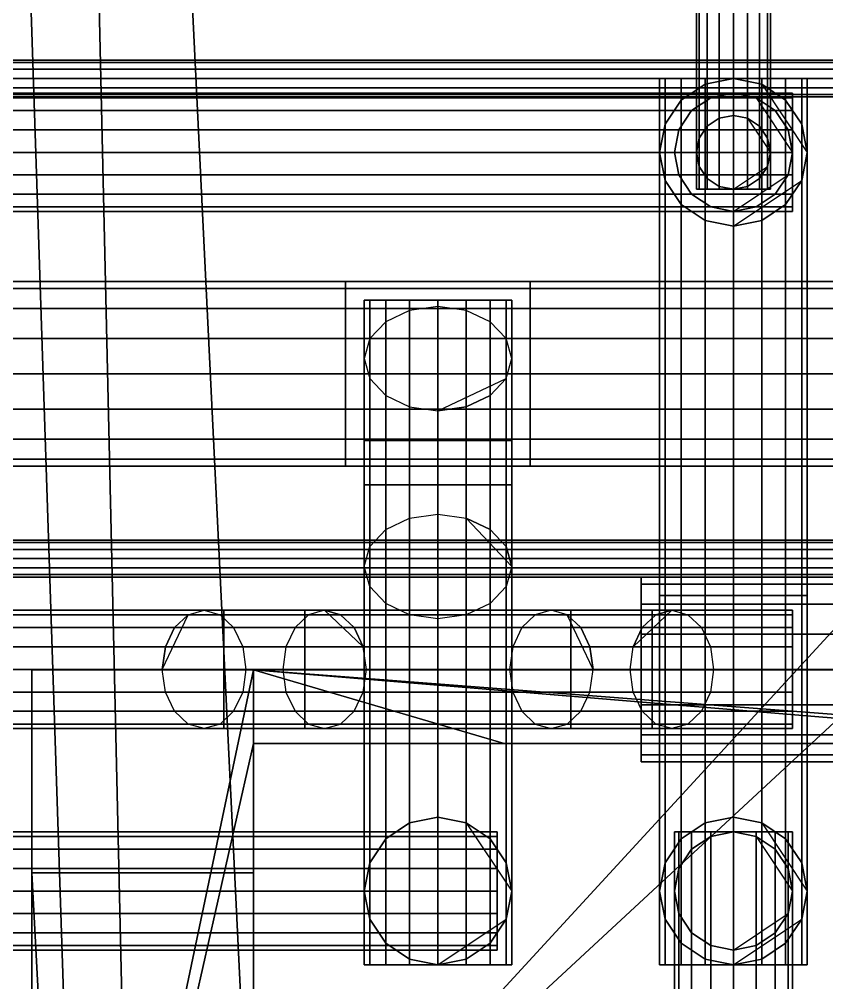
# Model space of a CAD drawing. Header units: millimetres. Extents: x -200 to 21055, y -200 to 16900.
# Drawn here: x 12383 to 13476, y 9126 to 10430 of the extents above; entities that cross this region are included whole.
import ezdxf

# ---------------------------------------------------------------- set-up
doc = ezdxf.new("R2010")
doc.units = ezdxf.units.MM
doc.layers.add('АР_3D_перекрытие', color=9, linetype='Continuous')
doc.layers.add('АР_3D_стены', color=8, linetype='Continuous')
for name, color, linetype, true_color in [('ОВ_3D_П1_вытяжка', 30, 'Continuous', 0xc2410c), ('ОВ_3D_П1_приток', 5, 'Continuous', 0x2563eb), ('ОВ_3D_Фреон', 221, 'Continuous', 0xdb2777)]:
    doc.layers.add(name, color=color, linetype=linetype, true_color=true_color)

msp = doc.modelspace()

# ---------------------------------------------------------------- meshes
at = {"layer": 'АР_3D_перекрытие'}
mesh = msp.add_polyface(dxfattribs=at)
corners = [(9460, 7960, 3650), (9690, 11030, 3650), (12380, 11030, 3650), (12380, 11030, 4050), (9690, 11030, 4050), (9460, 7960, 4050), (9400.2, 6449.6, 3650), (9400.2, 7960, 3650), (9400.2, 7960, 4050), (9400.2, 6449.6, 4050), (150, 7960, 3650), (200.2, 7960, 3650), (200.2, 6449.6, 3650), (200.2, 6449.6, 4050), (200.2, 7960, 4050), (150, 7960, 4050), (1750.2, 13999.6, 3650), (1750.2, 13640, 3650), (150, 13640, 3650), (150, 13640, 4050), (1750.2, 13640, 4050), (1750.2, 13999.6, 4050), (-199.8, 16899.6, 3650), (1000.2, 16899.6, 3650), (1000.2, 13999.6, 3650), (1000.2, 13999.6, 4050), (1000.2, 16899.6, 4050), (-199.8, 16899.6, 4050), (12800.2, 899.6, 3650), (12800.2, -200.4, 3650), (-199.8, -200.4, 3650), (-199.8, -200.4, 4050), (12800.2, -200.4, 4050), (12800.2, 899.6, 4050), (13300.2, 1299.6, 3650), (13300.2, 899.6, 3650), (13300.2, 899.6, 4050), (13300.2, 1299.6, 4050), (19300.2, 899.6, 3650), (19300.2, 1299.6, 3650), (19800.2, 1299.6, 3650), (19800.2, 1299.6, 4050), (19300.2, 1299.6, 4050), (19300.2, 899.6, 4050), (19000.2, 15599.6, 3650), (19000.2, 15699.6, 3650), (20200.2, 15699.6, 3650), (20200.2, 15699.6, 4050), (19000.2, 15699.6, 4050), (19000.2, 15599.6, 4050), (9800.2, 15699.6, 3650), (12800.2, 15699.6, 3650), (12800.2, 15599.6, 3650), (12800.2, 15599.6, 4050), (12800.2, 15699.6, 4050), (9800.2, 15699.6, 4050), (8500.2, 16899.6, 3650), (9800.2, 16899.6, 3650), (9800.2, 16899.6, 4050), (8500.2, 16899.6, 4050), (7750.2, 13640, 3650), (7750.2, 13999.6, 3650), (8500.2, 13999.6, 3650), (8500.2, 13999.6, 4050), (7750.2, 13999.6, 4050), (7750.2, 13640, 4050), (9460, 13640, 3650), (9460, 13640, 4050), (20200.2, 899.6, 3650), (20200.2, 899.6, 4050), (9690, 15330, 3650), (9690, 15330, 4050), (12700.2, 1299.6, 3650), (12700.2, 1299.6, 4050), (19800.2, 8749.6, 3650), (19800.2, 8749.6, 4050), (12700.2, 8749.6, 3650), (12700.2, 8749.6, 4050), (12380, 15330, 3650), (12380, 15330, 4050)]
mesh.append_faces([[corners[k] for k in face] for face in [(0, 1, 2), (3, 4, 5), (6, 7, 0), (5, 8, 9), (10, 11, 12), (13, 14, 15), (16, 17, 18), (19, 20, 21), (22, 23, 24), (25, 26, 27), (28, 29, 30), (31, 32, 33), (34, 35, 28), (33, 36, 37), (38, 39, 40), (41, 42, 43), (44, 45, 46), (47, 48, 49), (50, 51, 52), (53, 54, 55), (56, 57, 50), (55, 58, 59), (60, 61, 62), (63, 64, 65), (1, 0, 66), (67, 5, 4), (6, 0, 2), (3, 5, 9), (24, 16, 18), (19, 21, 25), (34, 28, 30), (31, 33, 37), (68, 38, 40), (41, 43, 69), (62, 56, 50), (55, 59, 63), (66, 60, 62), (63, 65, 67), (70, 1, 66), (67, 4, 71), (22, 24, 18), (19, 25, 27), (72, 34, 30), (31, 37, 73), (68, 40, 74), (75, 41, 69), (70, 66, 62), (63, 67, 71), (22, 18, 10), (15, 19, 27), (46, 68, 74), (75, 69, 47), (70, 62, 50), (55, 63, 71), (22, 10, 12), (13, 15, 27), (46, 74, 76), (77, 75, 47), (70, 50, 52), (53, 55, 71), (30, 22, 12), (13, 27, 31), (44, 46, 76), (77, 47, 49), (70, 52, 44), (49, 53, 71), (30, 12, 6), (9, 13, 31), (78, 70, 44), (49, 71, 79), (72, 30, 6), (9, 31, 73), (78, 44, 76), (77, 49, 79), (72, 6, 2), (3, 9, 73), (78, 76, 72), (73, 77, 79), (72, 2, 78), (79, 3, 73), (23, 24, 25, 26), (24, 16, 21, 25), (16, 17, 20, 21), (17, 18, 19, 20), (18, 10, 15, 19), (10, 11, 14, 15), (11, 12, 13, 14), (12, 6, 9, 13), (6, 7, 8, 9), (7, 0, 5, 8), (0, 66, 67, 5), (66, 60, 65, 67), (60, 61, 64, 65), (61, 62, 63, 64), (62, 56, 59, 63), (56, 57, 58, 59), (57, 50, 55, 58), (50, 51, 54, 55), (51, 52, 53, 54), (52, 44, 49, 53), (44, 45, 48, 49), (45, 46, 47, 48), (46, 68, 69, 47), (68, 38, 43, 69), (38, 39, 42, 43), (39, 40, 41, 42), (40, 74, 75, 41), (74, 76, 77, 75), (76, 72, 73, 77), (72, 34, 37, 73), (34, 35, 36, 37), (35, 28, 33, 36), (28, 29, 32, 33), (29, 30, 31, 32), (30, 22, 27, 31), (22, 23, 26, 27), (2, 78, 79, 3), (78, 70, 71, 79), (70, 1, 4, 71), (1, 2, 3, 4)]])
at = {"layer": 'АР_3D_стены'}
mesh = msp.add_polyface(dxfattribs=at)
corners = [(18040.2, 6049.6, 3650), (15010.2, 6049.6, 3650), (15010.2, 6119.6, 3650), (15010.2, 6119.6, 7550), (15010.2, 6049.6, 7550), (18040.2, 6049.6, 7550), (19899.3, 6049.6, 3650), (19760.2, 6049.6, 3650), (19760.2, 6119.6, 3650), (19760.2, 6119.6, 7550), (19760.2, 6049.6, 7550), (19899.3, 6049.6, 7550), (19000.2, 15699.6, 3650), (20200.2, 15699.6, 3650), (20200.2, 15299.6, 3650), (20200.2, 15299.6, 7550), (20200.2, 15699.6, 7550), (19000.2, 15699.6, 7550), (19538.3, 15299.6, 3650), (19000.2, 15299.6, 3650), (19000.2, 15299.6, 7550), (19538.3, 15299.6, 7550), (19800.2, 13599.6, 3650), (19300.2, 13599.6, 3650), (19300.2, 13999.6, 3650), (19300.2, 13999.6, 7550), (19300.2, 13599.6, 7550), (19800.2, 13599.6, 7550), (17300.2, 8749.6, 3650), (17300.2, 9049.6, 3650), (19800.2, 9049.6, 3650), (19800.2, 9049.6, 7550), (17300.2, 9049.6, 7550), (17300.2, 8749.6, 7550), (17900.2, 7449.6, 3650), (18000.2, 7449.6, 3650), (18000.2, 6449.6, 3650), (18000.2, 6449.6, 7550), (18000.2, 7449.6, 7550), (17900.2, 7449.6, 7550), (15600.2, 8749.6, 3650), (15800.2, 8749.6, 3650), (15800.2, 6449.6, 3650), (15800.2, 6449.6, 7550), (15800.2, 8749.6, 7550), (15600.2, 8749.6, 7550), (15050.2, 6179.6, 3650), (15050.2, 6449.6, 3650), (15600.2, 6449.6, 3650), (15600.2, 6449.6, 7550), (15050.2, 6449.6, 7550), (15050.2, 6179.6, 7550), (12800.2, 6449.6, 3650), (13250.2, 6449.6, 3650), (13250.2, 6179.6, 3650), (13250.2, 6179.6, 7550), (13250.2, 6449.6, 7550), (12800.2, 6449.6, 7550), (13290.2, 6049.6, 3650), (12800.2, 6049.6, 3650), (12800.2, 6049.6, 7550), (13290.2, 6049.6, 7550), (18040.2, 6119.6, 3650), (18040.2, 6119.6, 7550), (20200.2, 6049.6, 3650), (20200.2, 6049.6, 7550), (19800.2, 15299.6, 3650), (19800.2, 15299.6, 7550), (19538.3, 8749.6, 3650), (19538.3, 8749.6, 7550), (18000.2, 6179.6, 3650), (18000.2, 6179.6, 7550), (19800.2, 8749.6, 3650), (19800.2, 8749.6, 7550), (17900.2, 6449.6, 3650), (17900.2, 6449.6, 7550), (13290.2, 6119.6, 3650), (13290.2, 6119.6, 7550), (20200.2, 13999.6, 3650), (20200.2, 13999.6, 7550), (19800.2, 6179.6, 3650), (19800.2, 6179.6, 7550), (19800.2, 6449.6, 3650), (19800.2, 6449.6, 7550), (19800.2, 13999.6, 3650), (19800.2, 13999.6, 7550), (20200.2, 6449.6, 3650), (20200.2, 6449.6, 7550)]
mesh.append_faces([[corners[k] for k in face] for face in [(0, 1, 2), (3, 4, 5), (6, 7, 8), (9, 10, 11), (12, 13, 14), (15, 16, 17), (18, 19, 12), (17, 20, 21), (22, 23, 24), (25, 26, 27), (28, 29, 30), (31, 32, 33), (34, 35, 36), (37, 38, 39), (40, 41, 42), (43, 44, 45), (46, 47, 48), (49, 50, 51), (52, 53, 54), (55, 56, 57), (58, 59, 52), (57, 60, 61), (62, 0, 2), (3, 5, 63), (64, 6, 8), (9, 11, 65), (66, 18, 12), (17, 21, 67), (68, 28, 30), (31, 33, 69), (34, 36, 70), (71, 37, 39), (48, 40, 42), (43, 45, 49), (58, 52, 54), (55, 57, 61), (66, 12, 14), (15, 17, 67), (72, 68, 30), (31, 69, 73), (74, 34, 70), (71, 39, 75), (46, 48, 42), (43, 49, 51), (76, 58, 54), (55, 61, 77), (66, 14, 78), (79, 15, 67), (42, 74, 70), (71, 75, 43), (76, 54, 46), (51, 55, 77), (46, 42, 70), (71, 43, 51), (2, 76, 46), (51, 77, 3), (2, 46, 70), (71, 51, 3), (2, 70, 80), (81, 71, 3), (62, 2, 80), (81, 3, 63), (8, 62, 80), (81, 63, 9), (64, 8, 80), (81, 9, 65), (64, 80, 82), (83, 81, 65), (64, 82, 72), (73, 83, 65), (64, 72, 30), (31, 73, 65), (64, 30, 22), (27, 31, 65), (84, 66, 78), (79, 67, 85), (22, 24, 84), (85, 25, 27), (78, 64, 22), (27, 65, 79), (22, 84, 78), (79, 85, 27), (1, 2, 3, 4), (2, 76, 77, 3), (76, 58, 61, 77), (58, 59, 60, 61), (59, 52, 57, 60), (52, 53, 56, 57), (53, 54, 55, 56), (54, 46, 51, 55), (46, 47, 50, 51), (47, 48, 49, 50), (48, 40, 45, 49), (40, 41, 44, 45), (41, 42, 43, 44), (42, 74, 75, 43), (74, 34, 39, 75), (34, 35, 38, 39), (35, 36, 37, 38), (36, 70, 71, 37), (70, 80, 81, 71), (80, 82, 83, 81), (82, 72, 73, 83), (72, 68, 69, 73), (68, 28, 33, 69), (28, 29, 32, 33), (29, 30, 31, 32), (30, 22, 27, 31), (22, 23, 26, 27), (23, 24, 25, 26), (24, 84, 85, 25), (84, 84, 85, 85), (84, 66, 67, 85), (66, 18, 21, 67), (18, 19, 20, 21), (19, 12, 17, 20), (12, 13, 16, 17), (13, 14, 15, 16), (14, 78, 79, 15), (78, 86, 87, 79), (86, 86, 87, 87), (86, 64, 65, 87), (64, 6, 11, 65), (6, 7, 10, 11), (7, 8, 9, 10), (8, 62, 63, 9), (62, 0, 5, 63), (0, 1, 4, 5)]])
mesh = msp.add_polyface(dxfattribs=at)
corners = [(12700.2, 9549.6, 3650), (14000.2, 9549.6, 3650), (14000.2, 9449.6, 3650), (14000.2, 9449.6, 7550), (14000.2, 9549.6, 7550), (12700.2, 9549.6, 7550), (12400.2, 8123.1, 3650), (12400.2, 9549.6, 3650), (12400.2, 9549.6, 7550), (12400.2, 8123.1, 7550), (12700.2, 7949.6, 3650), (12400.2, 7949.6, 3650), (12400.2, 7949.6, 7550), (12700.2, 7949.6, 7550), (12700.2, 8749.6, 3650), (12700.2, 9049.6, 3650), (13900.2, 9049.6, 3650), (13900.2, 9049.6, 7550), (12700.2, 9049.6, 7550), (12700.2, 8749.6, 7550), (16500.2, 9049.6, 3650), (16500.2, 8749.6, 3650), (15928, 8749.6, 3650), (15928, 8749.6, 7550), (16500.2, 8749.6, 7550), (16500.2, 9049.6, 7550), (15600.2, 9549.6, 3650), (15800.2, 9549.6, 3650), (15800.2, 9049.6, 3650), (15800.2, 9049.6, 7550), (15800.2, 9549.6, 7550), (15600.2, 9549.6, 7550), (12700.2, 9449.6, 3650), (12700.2, 9449.6, 7550), (15600.2, 9049.6, 3650), (15600.2, 9049.6, 7550), (13039.8, 9449.6, 3650), (13039.8, 9449.6, 7550), (14000.2, 9049.6, 3650), (14000.2, 9049.6, 7550), (13900.2, 9449.6, 3650), (13900.2, 9449.6, 7550)]
mesh.append_faces([[corners[k] for k in face] for face in [(0, 1, 2), (3, 4, 5), (6, 7, 0), (5, 8, 9), (10, 11, 6), (9, 12, 13), (14, 15, 16), (17, 18, 19), (20, 21, 22), (23, 24, 25), (26, 27, 28), (29, 30, 31), (32, 10, 6), (9, 13, 33), (22, 14, 16), (17, 19, 23), (28, 20, 22), (23, 25, 29), (34, 26, 28), (29, 31, 35), (32, 6, 0), (5, 9, 33), (34, 28, 22), (23, 29, 35), (36, 32, 0), (5, 33, 37), (38, 34, 22), (23, 35, 39), (40, 36, 0), (5, 37, 41), (38, 22, 16), (17, 23, 39), (40, 0, 2), (3, 5, 41), (38, 16, 40), (41, 17, 39), (40, 2, 38), (39, 3, 41), (2, 38, 39, 3), (38, 34, 35, 39), (34, 26, 31, 35), (26, 27, 30, 31), (27, 28, 29, 30), (28, 20, 25, 29), (20, 21, 24, 25), (21, 22, 23, 24), (22, 14, 19, 23), (14, 15, 18, 19), (15, 16, 17, 18), (16, 40, 41, 17), (40, 36, 37, 41), (36, 32, 33, 37), (32, 10, 13, 33), (10, 11, 12, 13), (11, 6, 9, 12), (6, 7, 8, 9), (7, 0, 5, 8), (0, 1, 4, 5), (1, 2, 3, 4)]])
mesh = msp.add_polyface(dxfattribs=at)
corners = [(11317.7, 4299.6), (9700.2, 4299.6), (9700.2, 4499.6), (9700.2, 4499.6, 3650), (9700.2, 4299.6, 3650), (11317.7, 4299.6, 3650), (12700.2, 3599.6), (12400.2, 3599.6), (12400.2, 4299.6), (12400.2, 4299.6, 3650), (12400.2, 3599.6, 3650), (12700.2, 3599.6, 3650), (12400.2, 9274.6), (12700.2, 9274.6), (12700.2, 9274.6, 3650), (12400.2, 9274.6, 3650), (8550.2, 6149.6), (8550.2, 6449.6), (12400.2, 6449.6), (12400.2, 6449.6, 3650), (8550.2, 6449.6, 3650), (8550.2, 6149.6, 3650), (9700.2, 5599.6), (9400.2, 5599.6), (9400.2, 6149.6), (9400.2, 6149.6, 3650), (9400.2, 5599.6, 3650), (9700.2, 5599.6, 3650), (9480.1, 6149.6), (9700.2, 6149.6), (9700.2, 6149.6, 3650), (9480.1, 6149.6, 3650), (12400.2, 4499.6), (12400.2, 4499.6, 3650), (12039.7, 6149.6), (12039.7, 6149.6, 3650), (12400.2, 6149.6), (12400.2, 6149.6, 3650)]
mesh.append_faces([[corners[k] for k in face] for face in [(0, 1, 2), (3, 4, 5), (6, 7, 8), (9, 10, 11), (12, 13, 6), (11, 14, 15), (16, 17, 18), (19, 20, 21), (22, 23, 24), (25, 26, 27), (28, 29, 22), (27, 30, 31), (0, 2, 32), (33, 3, 5), (18, 12, 6), (11, 15, 19), (24, 16, 18), (19, 21, 25), (28, 22, 24), (25, 27, 31), (8, 0, 32), (33, 5, 9), (28, 24, 18), (19, 25, 31), (6, 8, 32), (33, 9, 11), (34, 28, 18), (19, 31, 35), (6, 32, 36), (37, 33, 11), (36, 34, 18), (19, 35, 37), (18, 6, 36), (37, 11, 19), (1, 2, 3, 4), (2, 32, 33, 3), (32, 36, 37, 33), (36, 34, 35, 37), (34, 28, 31, 35), (28, 29, 30, 31), (29, 22, 27, 30), (22, 23, 26, 27), (23, 24, 25, 26), (24, 16, 21, 25), (16, 17, 20, 21), (17, 18, 19, 20), (18, 12, 15, 19), (12, 13, 14, 15), (13, 6, 11, 14), (6, 7, 10, 11), (7, 8, 9, 10), (8, 0, 5, 9), (0, 1, 4, 5)]])
at = {"layer": 'ОВ_3D_П1_вытяжка'}
mesh = msp.add_polyface(dxfattribs=at)
corners = [(13400, 10850, 7300), (13396.2, 10850, 7319.1), (13396.2, 10200, 7319.1), (13400, 10200, 7300), (13385.4, 10850, 7335.4), (13385.4, 10200, 7335.4), (13369.1, 10850, 7346.2), (13369.1, 10200, 7346.2), (13350, 10850, 7350), (13350, 10200, 7350), (13330.9, 10850, 7346.2), (13330.9, 10200, 7346.2), (13314.6, 10850, 7335.4), (13314.6, 10200, 7335.4), (13303.8, 10850, 7319.1), (13303.8, 10200, 7319.1), (13300, 10850, 7300), (13300, 10200, 7300), (13303.8, 10850, 7280.9), (13303.8, 10200, 7280.9), (13314.6, 10850, 7264.6), (13314.6, 10200, 7264.6), (13330.9, 10850, 7253.8), (13330.9, 10200, 7253.8), (13350, 10850, 7250), (13350, 10200, 7250), (13369.1, 10850, 7253.8), (13369.1, 10200, 7253.8), (13385.4, 10850, 7264.6), (13385.4, 10200, 7264.6), (13396.2, 10850, 7280.9), (13396.2, 10200, 7280.9)]
mesh.append_faces([[corners[k] for k in face] for face in [(0, 1, 2, 3), (1, 4, 5, 2), (4, 6, 7, 5), (6, 8, 9, 7), (8, 10, 11, 9), (10, 12, 13, 11), (12, 14, 15, 13), (14, 16, 17, 15), (16, 18, 19, 17), (18, 20, 21, 19), (20, 22, 23, 21), (22, 24, 25, 23), (24, 26, 27, 25), (26, 28, 29, 27), (28, 30, 31, 29), (30, 0, 3, 31), (30, 28, 26, 24), (3, 2, 5, 7)]])
mesh = msp.add_polyface(dxfattribs=at)
corners = [(13450, 10350, 7300), (13442.4, 10350, 7338.3), (13442.4, 9150, 7338.3), (13450, 9150, 7300), (13420.7, 10350, 7370.7), (13420.7, 9150, 7370.7), (13388.3, 10350, 7392.4), (13388.3, 9150, 7392.4), (13350, 10350, 7400), (13350, 9150, 7400), (13311.7, 10350, 7392.4), (13311.7, 9150, 7392.4), (13279.3, 10350, 7370.7), (13279.3, 9150, 7370.7), (13257.6, 10350, 7338.3), (13257.6, 9150, 7338.3), (13250, 10350, 7300), (13250, 9150, 7300), (13257.6, 10350, 7261.7), (13257.6, 9150, 7261.7), (13279.3, 10350, 7229.3), (13279.3, 9150, 7229.3), (13311.7, 10350, 7207.6), (13311.7, 9150, 7207.6), (13350, 10350, 7200), (13350, 9150, 7200), (13388.3, 10350, 7207.6), (13388.3, 9150, 7207.6), (13420.7, 10350, 7229.3), (13420.7, 9150, 7229.3), (13442.4, 10350, 7261.7), (13442.4, 9150, 7261.7)]
mesh.append_faces([[corners[k] for k in face] for face in [(0, 1, 2, 3), (1, 4, 5, 2), (4, 6, 7, 5), (6, 8, 9, 7), (8, 10, 11, 9), (10, 12, 13, 11), (12, 14, 15, 13), (14, 16, 17, 15), (16, 18, 19, 17), (18, 20, 21, 19), (20, 22, 23, 21), (22, 24, 25, 23), (24, 26, 27, 25), (26, 28, 29, 27), (28, 30, 31, 29), (30, 0, 3, 31), (30, 28, 26, 24), (3, 2, 5, 7)]])
mesh = msp.add_polyface(dxfattribs=at)
corners = [(13450, 10250, 7300), (13442.4, 10288.3, 7300), (13442.4, 10288.3, 7310), (13450, 10250, 7310), (13420.7, 10320.7, 7300), (13420.7, 10320.7, 7310), (13388.3, 10342.4, 7300), (13388.3, 10342.4, 7310), (13350, 10350, 7300), (13350, 10350, 7310), (13311.7, 10342.4, 7300), (13311.7, 10342.4, 7310), (13279.3, 10320.7, 7300), (13279.3, 10320.7, 7310), (13257.6, 10288.3, 7300), (13257.6, 10288.3, 7310), (13250, 10250, 7300), (13250, 10250, 7310), (13257.6, 10211.7, 7300), (13257.6, 10211.7, 7310), (13279.3, 10179.3, 7300), (13279.3, 10179.3, 7310), (13311.7, 10157.6, 7300), (13311.7, 10157.6, 7310), (13350, 10150, 7300), (13350, 10150, 7310), (13388.3, 10157.6, 7300), (13388.3, 10157.6, 7310), (13420.7, 10179.3, 7300), (13420.7, 10179.3, 7310), (13442.4, 10211.7, 7300), (13442.4, 10211.7, 7310)]
mesh.append_faces([[corners[k] for k in face] for face in [(0, 1, 2, 3), (1, 4, 5, 2), (4, 6, 7, 5), (6, 8, 9, 7), (8, 10, 11, 9), (10, 12, 13, 11), (12, 14, 15, 13), (14, 16, 17, 15), (16, 18, 19, 17), (18, 20, 21, 19), (20, 22, 23, 21), (22, 24, 25, 23), (24, 26, 27, 25), (26, 28, 29, 27), (28, 30, 31, 29), (30, 0, 3, 31), (30, 28, 26, 24), (3, 2, 5, 7)]])
mesh = msp.add_polyface(dxfattribs=at)
corners = [(10920, 10330, 7310), (10920, 10323.9, 7340.6), (13430, 10323.9, 7340.6), (13430, 10330, 7310), (10920, 10306.6, 7366.6), (13430, 10306.6, 7366.6), (10920, 10280.6, 7383.9), (13430, 10280.6, 7383.9), (10920, 10250, 7390), (13430, 10250, 7390), (10920, 10219.4, 7383.9), (13430, 10219.4, 7383.9), (10920, 10193.4, 7366.6), (13430, 10193.4, 7366.6), (10920, 10176.1, 7340.6), (13430, 10176.1, 7340.6), (10920, 10170, 7310), (13430, 10170, 7310), (10920, 10176.1, 7279.4), (13430, 10176.1, 7279.4), (10920, 10193.4, 7253.4), (13430, 10193.4, 7253.4), (10920, 10219.4, 7236.1), (13430, 10219.4, 7236.1), (10920, 10250, 7230), (13430, 10250, 7230), (10920, 10280.6, 7236.1), (13430, 10280.6, 7236.1), (10920, 10306.6, 7253.4), (13430, 10306.6, 7253.4), (10920, 10323.9, 7279.4), (13430, 10323.9, 7279.4)]
mesh.append_faces([[corners[k] for k in face] for face in [(0, 1, 2, 3), (1, 4, 5, 2), (4, 6, 7, 5), (6, 8, 9, 7), (8, 10, 11, 9), (10, 12, 13, 11), (12, 14, 15, 13), (14, 16, 17, 15), (16, 18, 19, 17), (18, 20, 21, 19), (20, 22, 23, 21), (22, 24, 25, 23), (24, 26, 27, 25), (26, 28, 29, 27), (28, 30, 31, 29), (30, 0, 3, 31), (30, 28, 26, 24), (3, 2, 5, 7)]])
mesh = msp.add_polyface(dxfattribs=at)
corners = [(13430, 10250, 7310), (13423.9, 10280.6, 7310), (13423.9, 10280.6, 7300), (13430, 10250, 7300), (13406.6, 10306.6, 7310), (13406.6, 10306.6, 7300), (13380.6, 10323.9, 7310), (13380.6, 10323.9, 7300), (13350, 10330, 7310), (13350, 10330, 7300), (13319.4, 10323.9, 7310), (13319.4, 10323.9, 7300), (13293.4, 10306.6, 7310), (13293.4, 10306.6, 7300), (13276.1, 10280.6, 7310), (13276.1, 10280.6, 7300), (13270, 10250, 7310), (13270, 10250, 7300), (13276.1, 10219.4, 7310), (13276.1, 10219.4, 7300), (13293.4, 10193.4, 7310), (13293.4, 10193.4, 7300), (13319.4, 10176.1, 7310), (13319.4, 10176.1, 7300), (13350, 10170, 7310), (13350, 10170, 7300), (13380.6, 10176.1, 7310), (13380.6, 10176.1, 7300), (13406.6, 10193.4, 7310), (13406.6, 10193.4, 7300), (13423.9, 10219.4, 7310), (13423.9, 10219.4, 7300)]
mesh.append_faces([[corners[k] for k in face] for face in [(0, 1, 2, 3), (1, 4, 5, 2), (4, 6, 7, 5), (6, 8, 9, 7), (8, 10, 11, 9), (10, 12, 13, 11), (12, 14, 15, 13), (14, 16, 17, 15), (16, 18, 19, 17), (18, 20, 21, 19), (20, 22, 23, 21), (22, 24, 25, 23), (24, 26, 27, 25), (26, 28, 29, 27), (28, 30, 31, 29), (30, 0, 3, 31), (30, 28, 26, 24), (3, 2, 5, 7)]])
mesh = msp.add_polyface(dxfattribs=at)
corners = [(13400, 10250, 7300), (13396.2, 10269.1, 7300), (13396.2, 10269.1, 7310), (13400, 10250, 7310), (13385.4, 10285.4, 7300), (13385.4, 10285.4, 7310), (13369.1, 10296.2, 7300), (13369.1, 10296.2, 7310), (13350, 10300, 7300), (13350, 10300, 7310), (13330.9, 10296.2, 7300), (13330.9, 10296.2, 7310), (13314.6, 10285.4, 7300), (13314.6, 10285.4, 7310), (13303.8, 10269.1, 7300), (13303.8, 10269.1, 7310), (13300, 10250, 7300), (13300, 10250, 7310), (13303.8, 10230.9, 7300), (13303.8, 10230.9, 7310), (13314.6, 10214.6, 7300), (13314.6, 10214.6, 7310), (13330.9, 10203.8, 7300), (13330.9, 10203.8, 7310), (13350, 10200, 7300), (13350, 10200, 7310), (13369.1, 10203.8, 7300), (13369.1, 10203.8, 7310), (13385.4, 10214.6, 7300), (13385.4, 10214.6, 7310), (13396.2, 10230.9, 7300), (13396.2, 10230.9, 7310)]
mesh.append_faces([[corners[k] for k in face] for face in [(0, 1, 2, 3), (1, 4, 5, 2), (4, 6, 7, 5), (6, 8, 9, 7), (8, 10, 11, 9), (10, 12, 13, 11), (12, 14, 15, 13), (14, 16, 17, 15), (16, 18, 19, 17), (18, 20, 21, 19), (20, 22, 23, 21), (22, 24, 25, 23), (24, 26, 27, 25), (26, 28, 29, 27), (28, 30, 31, 29), (30, 0, 3, 31), (30, 28, 26, 24), (3, 2, 5, 7)]])
mesh = msp.add_polyface(dxfattribs=at)
corners = [(13225, 9675, 3400), (13225, 9665.5, 3447.8), (14925, 9665.5, 3447.8), (14925, 9675, 3400), (13225, 9638.4, 3488.4), (14925, 9638.4, 3488.4), (13225, 9597.8, 3515.5), (14925, 9597.8, 3515.5), (13225, 9550, 3525), (14925, 9550, 3525), (13225, 9502.2, 3515.5), (14925, 9502.2, 3515.5), (13225, 9461.6, 3488.4), (14925, 9461.6, 3488.4), (13225, 9434.5, 3447.8), (14925, 9434.5, 3447.8), (13225, 9425, 3400), (14925, 9425, 3400), (13225, 9434.5, 3352.2), (14925, 9434.5, 3352.2), (13225, 9461.6, 3311.6), (14925, 9461.6, 3311.6), (13225, 9502.2, 3284.5), (14925, 9502.2, 3284.5), (13225, 9550, 3275), (14925, 9550, 3275), (13225, 9597.8, 3284.5), (14925, 9597.8, 3284.5), (13225, 9638.4, 3311.6), (14925, 9638.4, 3311.6), (13225, 9665.5, 3352.2), (14925, 9665.5, 3352.2)]
mesh.append_faces([[corners[k] for k in face] for face in [(0, 1, 2, 3), (1, 4, 5, 2), (4, 6, 7, 5), (6, 8, 9, 7), (8, 10, 11, 9), (10, 12, 13, 11), (12, 14, 15, 13), (14, 16, 17, 15), (16, 18, 19, 17), (18, 20, 21, 19), (20, 22, 23, 21), (22, 24, 25, 23), (24, 26, 27, 25), (26, 28, 29, 27), (28, 30, 31, 29), (30, 0, 3, 31), (30, 28, 26, 24), (3, 2, 5, 7)]])
mesh = msp.add_polyface(dxfattribs=at)
corners = [(13250, 9150, 3400), (13257.6, 9150, 3438.3), (13257.6, 9650, 3438.3), (13250, 9650, 3400), (13279.3, 9150, 3470.7), (13279.3, 9650, 3470.7), (13311.7, 9150, 3492.4), (13311.7, 9650, 3492.4), (13350, 9150, 3500), (13350, 9650, 3500), (13388.3, 9150, 3492.4), (13388.3, 9650, 3492.4), (13420.7, 9150, 3470.7), (13420.7, 9650, 3470.7), (13442.4, 9150, 3438.3), (13442.4, 9650, 3438.3), (13450, 9150, 3400), (13450, 9650, 3400), (13442.4, 9150, 3361.7), (13442.4, 9650, 3361.7), (13420.7, 9150, 3329.3), (13420.7, 9650, 3329.3), (13388.3, 9150, 3307.6), (13388.3, 9650, 3307.6), (13350, 9150, 3300), (13350, 9650, 3300), (13311.7, 9150, 3307.6), (13311.7, 9650, 3307.6), (13279.3, 9150, 3329.3), (13279.3, 9650, 3329.3), (13257.6, 9150, 3361.7), (13257.6, 9650, 3361.7)]
mesh.append_faces([[corners[k] for k in face] for face in [(0, 1, 2, 3), (1, 4, 5, 2), (4, 6, 7, 5), (6, 8, 9, 7), (8, 10, 11, 9), (10, 12, 13, 11), (12, 14, 15, 13), (14, 16, 17, 15), (16, 18, 19, 17), (18, 20, 21, 19), (20, 22, 23, 21), (22, 24, 25, 23), (24, 26, 27, 25), (26, 28, 29, 27), (28, 30, 31, 29), (30, 0, 3, 31), (30, 28, 26, 24), (3, 2, 5, 7)]])
mesh = msp.add_polyface(dxfattribs=at)
corners = [(11970, 9630, 3400), (11970, 9623.9, 3430.6), (12770, 9623.9, 3430.6), (12770, 9630, 3400), (11970, 9606.6, 3456.6), (12770, 9606.6, 3456.6), (11970, 9580.6, 3473.9), (12770, 9580.6, 3473.9), (11970, 9550, 3480), (12770, 9550, 3480), (11970, 9519.4, 3473.9), (12770, 9519.4, 3473.9), (11970, 9493.4, 3456.6), (12770, 9493.4, 3456.6), (11970, 9476.1, 3430.6), (12770, 9476.1, 3430.6), (11970, 9470, 3400), (12770, 9470, 3400), (11970, 9476.1, 3369.4), (12770, 9476.1, 3369.4), (11970, 9493.4, 3343.4), (12770, 9493.4, 3343.4), (11970, 9519.4, 3326.1), (12770, 9519.4, 3326.1), (11970, 9550, 3320), (12770, 9550, 3320), (11970, 9580.6, 3326.1), (12770, 9580.6, 3326.1), (11970, 9606.6, 3343.4), (12770, 9606.6, 3343.4), (11970, 9623.9, 3369.4), (12770, 9623.9, 3369.4)]
mesh.append_faces([[corners[k] for k in face] for face in [(0, 1, 2, 3), (1, 4, 5, 2), (4, 6, 7, 5), (6, 8, 9, 7), (8, 10, 11, 9), (10, 12, 13, 11), (12, 14, 15, 13), (14, 16, 17, 15), (16, 18, 19, 17), (18, 20, 21, 19), (20, 22, 23, 21), (22, 24, 25, 23), (24, 26, 27, 25), (26, 28, 29, 27), (28, 30, 31, 29), (30, 0, 3, 31), (30, 28, 26, 24), (3, 2, 5, 7)]])
mesh = msp.add_polyface(dxfattribs=at)
corners = [(12633.4, 9630, 3456.6), (12655.1, 9623.9, 3478.2), (12818.2, 9623.9, 3315.1), (12796.6, 9630, 3293.4), (12673.4, 9606.6, 3496.6), (12836.6, 9606.6, 3333.4), (12685.7, 9580.6, 3508.8), (12848.8, 9580.6, 3345.7), (12690, 9550, 3513.1), (12853.1, 9550, 3350), (12685.7, 9519.4, 3508.8), (12848.8, 9519.4, 3345.7), (12673.4, 9493.4, 3496.6), (12836.6, 9493.4, 3333.4), (12655.1, 9476.1, 3478.2), (12818.2, 9476.1, 3315.1), (12633.4, 9470, 3456.6), (12796.6, 9470, 3293.4), (12611.8, 9476.1, 3434.9), (12774.9, 9476.1, 3271.8), (12593.4, 9493.4, 3416.6), (12756.6, 9493.4, 3253.4), (12581.2, 9519.4, 3404.3), (12744.3, 9519.4, 3241.2), (12576.9, 9550, 3400), (12740, 9550, 3236.9), (12581.2, 9580.6, 3404.3), (12744.3, 9580.6, 3241.2), (12593.4, 9606.6, 3416.6), (12756.6, 9606.6, 3253.4), (12611.8, 9623.9, 3434.9), (12774.9, 9623.9, 3271.8)]
mesh.append_faces([[corners[k] for k in face] for face in [(0, 1, 2, 3), (1, 4, 5, 2), (4, 6, 7, 5), (6, 8, 9, 7), (8, 10, 11, 9), (10, 12, 13, 11), (12, 14, 15, 13), (14, 16, 17, 15), (16, 18, 19, 17), (18, 20, 21, 19), (20, 22, 23, 21), (22, 24, 25, 23), (24, 26, 27, 25), (26, 28, 29, 27), (28, 30, 31, 29), (30, 0, 3, 31), (30, 28, 26, 24), (3, 2, 5, 7)]])
mesh = msp.add_polyface(dxfattribs=at)
corners = [(12660, 9630, 3350), (12660, 9623.9, 3380.6), (13240, 9623.9, 3380.6), (13240, 9630, 3350), (12660, 9606.6, 3406.6), (13240, 9606.6, 3406.6), (12660, 9580.6, 3423.9), (13240, 9580.6, 3423.9), (12660, 9550, 3430), (13240, 9550, 3430), (12660, 9519.4, 3423.9), (13240, 9519.4, 3423.9), (12660, 9493.4, 3406.6), (13240, 9493.4, 3406.6), (12660, 9476.1, 3380.6), (13240, 9476.1, 3380.6), (12660, 9470, 3350), (13240, 9470, 3350), (12660, 9476.1, 3319.4), (13240, 9476.1, 3319.4), (12660, 9493.4, 3293.4), (13240, 9493.4, 3293.4), (12660, 9519.4, 3276.1), (13240, 9519.4, 3276.1), (12660, 9550, 3270), (13240, 9550, 3270), (12660, 9580.6, 3276.1), (13240, 9580.6, 3276.1), (12660, 9606.6, 3293.4), (13240, 9606.6, 3293.4), (12660, 9623.9, 3319.4), (13240, 9623.9, 3319.4)]
mesh.append_faces([[corners[k] for k in face] for face in [(0, 1, 2, 3), (1, 4, 5, 2), (4, 6, 7, 5), (6, 8, 9, 7), (8, 10, 11, 9), (10, 12, 13, 11), (12, 14, 15, 13), (14, 16, 17, 15), (16, 18, 19, 17), (18, 20, 21, 19), (20, 22, 23, 21), (22, 24, 25, 23), (24, 26, 27, 25), (26, 28, 29, 27), (28, 30, 31, 29), (30, 0, 3, 31), (30, 28, 26, 24), (3, 2, 5, 7)]])
mesh = msp.add_polyface(dxfattribs=at)
corners = [(13103.4, 9630, 3293.4), (13081.8, 9623.9, 3315.1), (13244.9, 9623.9, 3478.2), (13266.6, 9630, 3456.6), (13063.4, 9606.6, 3333.4), (13226.6, 9606.6, 3496.6), (13051.2, 9580.6, 3345.7), (13214.3, 9580.6, 3508.8), (13046.9, 9550, 3350), (13210, 9550, 3513.1), (13051.2, 9519.4, 3345.7), (13214.3, 9519.4, 3508.8), (13063.4, 9493.4, 3333.4), (13226.6, 9493.4, 3496.6), (13081.8, 9476.1, 3315.1), (13244.9, 9476.1, 3478.2), (13103.4, 9470, 3293.4), (13266.6, 9470, 3456.6), (13125.1, 9476.1, 3271.8), (13288.2, 9476.1, 3434.9), (13143.4, 9493.4, 3253.4), (13306.6, 9493.4, 3416.6), (13155.7, 9519.4, 3241.2), (13318.8, 9519.4, 3404.3), (13160, 9550, 3236.9), (13323.1, 9550, 3400), (13155.7, 9580.6, 3241.2), (13318.8, 9580.6, 3404.3), (13143.4, 9606.6, 3253.4), (13306.6, 9606.6, 3416.6), (13125.1, 9623.9, 3271.8), (13288.2, 9623.9, 3434.9)]
mesh.append_faces([[corners[k] for k in face] for face in [(0, 1, 2, 3), (1, 4, 5, 2), (4, 6, 7, 5), (6, 8, 9, 7), (8, 10, 11, 9), (10, 12, 13, 11), (12, 14, 15, 13), (14, 16, 17, 15), (16, 18, 19, 17), (18, 20, 21, 19), (20, 22, 23, 21), (22, 24, 25, 23), (24, 26, 27, 25), (26, 28, 29, 27), (28, 30, 31, 29), (30, 0, 3, 31), (30, 28, 26, 24), (3, 2, 5, 7)]])
mesh = msp.add_polyface(dxfattribs=at)
corners = [(13130, 9630, 3400), (13130, 9623.9, 3430.6), (13430, 9623.9, 3430.6), (13430, 9630, 3400), (13130, 9606.6, 3456.6), (13430, 9606.6, 3456.6), (13130, 9580.6, 3473.9), (13430, 9580.6, 3473.9), (13130, 9550, 3480), (13430, 9550, 3480), (13130, 9519.4, 3473.9), (13430, 9519.4, 3473.9), (13130, 9493.4, 3456.6), (13430, 9493.4, 3456.6), (13130, 9476.1, 3430.6), (13430, 9476.1, 3430.6), (13130, 9470, 3400), (13430, 9470, 3400), (13130, 9476.1, 3369.4), (13430, 9476.1, 3369.4), (13130, 9493.4, 3343.4), (13430, 9493.4, 3343.4), (13130, 9519.4, 3326.1), (13430, 9519.4, 3326.1), (13130, 9550, 3320), (13430, 9550, 3320), (13130, 9580.6, 3326.1), (13430, 9580.6, 3326.1), (13130, 9606.6, 3343.4), (13430, 9606.6, 3343.4), (13130, 9623.9, 3369.4), (13430, 9623.9, 3369.4)]
mesh.append_faces([[corners[k] for k in face] for face in [(0, 1, 2, 3), (1, 4, 5, 2), (4, 6, 7, 5), (6, 8, 9, 7), (8, 10, 11, 9), (10, 12, 13, 11), (12, 14, 15, 13), (14, 16, 17, 15), (16, 18, 19, 17), (18, 20, 21, 19), (20, 22, 23, 21), (22, 24, 25, 23), (24, 26, 27, 25), (26, 28, 29, 27), (28, 30, 31, 29), (30, 0, 3, 31), (30, 28, 26, 24), (3, 2, 5, 7)]])
mesh = msp.add_polyface(dxfattribs=at)
corners = [(13450, 9250, 7400), (13442.4, 9288.3, 7400), (13442.4, 9288.3, 3300), (13450, 9250, 3300), (13420.7, 9320.7, 7400), (13420.7, 9320.7, 3300), (13388.3, 9342.4, 7400), (13388.3, 9342.4, 3300), (13350, 9350, 7400), (13350, 9350, 3300), (13311.7, 9342.4, 7400), (13311.7, 9342.4, 3300), (13279.3, 9320.7, 7400), (13279.3, 9320.7, 3300), (13257.6, 9288.3, 7400), (13257.6, 9288.3, 3300), (13250, 9250, 7400), (13250, 9250, 3300), (13257.6, 9211.7, 7400), (13257.6, 9211.7, 3300), (13279.3, 9179.3, 7400), (13279.3, 9179.3, 3300), (13311.7, 9157.6, 7400), (13311.7, 9157.6, 3300), (13350, 9150, 7400), (13350, 9150, 3300), (13388.3, 9157.6, 7400), (13388.3, 9157.6, 3300), (13420.7, 9179.3, 7400), (13420.7, 9179.3, 3300), (13442.4, 9211.7, 7400), (13442.4, 9211.7, 3300)]
mesh.append_faces([[corners[k] for k in face] for face in [(0, 1, 2, 3), (1, 4, 5, 2), (4, 6, 7, 5), (6, 8, 9, 7), (8, 10, 11, 9), (10, 12, 13, 11), (12, 14, 15, 13), (14, 16, 17, 15), (16, 18, 19, 17), (18, 20, 21, 19), (20, 22, 23, 21), (22, 24, 25, 23), (24, 26, 27, 25), (26, 28, 29, 27), (28, 30, 31, 29), (30, 0, 3, 31), (30, 28, 26, 24), (3, 2, 5, 7)]])
mesh = msp.add_polyface(dxfattribs=at)
corners = [(13450, 9250, 7300), (13442.4, 9288.3, 7300), (13442.4, 9288.3, 7410), (13450, 9250, 7410), (13420.7, 9320.7, 7300), (13420.7, 9320.7, 7410), (13388.3, 9342.4, 7300), (13388.3, 9342.4, 7410), (13350, 9350, 7300), (13350, 9350, 7410), (13311.7, 9342.4, 7300), (13311.7, 9342.4, 7410), (13279.3, 9320.7, 7300), (13279.3, 9320.7, 7410), (13257.6, 9288.3, 7300), (13257.6, 9288.3, 7410), (13250, 9250, 7300), (13250, 9250, 7410), (13257.6, 9211.7, 7300), (13257.6, 9211.7, 7410), (13279.3, 9179.3, 7300), (13279.3, 9179.3, 7410), (13311.7, 9157.6, 7300), (13311.7, 9157.6, 7410), (13350, 9150, 7300), (13350, 9150, 7410), (13388.3, 9157.6, 7300), (13388.3, 9157.6, 7410), (13420.7, 9179.3, 7300), (13420.7, 9179.3, 7410), (13442.4, 9211.7, 7300), (13442.4, 9211.7, 7410)]
mesh.append_faces([[corners[k] for k in face] for face in [(0, 1, 2, 3), (1, 4, 5, 2), (4, 6, 7, 5), (6, 8, 9, 7), (8, 10, 11, 9), (10, 12, 13, 11), (12, 14, 15, 13), (14, 16, 17, 15), (16, 18, 19, 17), (18, 20, 21, 19), (20, 22, 23, 21), (22, 24, 25, 23), (24, 26, 27, 25), (26, 28, 29, 27), (28, 30, 31, 29), (30, 0, 3, 31), (30, 28, 26, 24), (3, 2, 5, 7)]])
mesh = msp.add_polyface(dxfattribs=at)
corners = [(13270, 8170, 7410), (13276.1, 8170, 7440.6), (13276.1, 9330, 7440.6), (13270, 9330, 7410), (13293.4, 8170, 7466.6), (13293.4, 9330, 7466.6), (13319.4, 8170, 7483.9), (13319.4, 9330, 7483.9), (13350, 8170, 7490), (13350, 9330, 7490), (13380.6, 8170, 7483.9), (13380.6, 9330, 7483.9), (13406.6, 8170, 7466.6), (13406.6, 9330, 7466.6), (13423.9, 8170, 7440.6), (13423.9, 9330, 7440.6), (13430, 8170, 7410), (13430, 9330, 7410), (13423.9, 8170, 7379.4), (13423.9, 9330, 7379.4), (13406.6, 8170, 7353.4), (13406.6, 9330, 7353.4), (13380.6, 8170, 7336.1), (13380.6, 9330, 7336.1), (13350, 8170, 7330), (13350, 9330, 7330), (13319.4, 8170, 7336.1), (13319.4, 9330, 7336.1), (13293.4, 8170, 7353.4), (13293.4, 9330, 7353.4), (13276.1, 8170, 7379.4), (13276.1, 9330, 7379.4)]
mesh.append_faces([[corners[k] for k in face] for face in [(0, 1, 2, 3), (1, 4, 5, 2), (4, 6, 7, 5), (6, 8, 9, 7), (8, 10, 11, 9), (10, 12, 13, 11), (12, 14, 15, 13), (14, 16, 17, 15), (16, 18, 19, 17), (18, 20, 21, 19), (20, 22, 23, 21), (22, 24, 25, 23), (24, 26, 27, 25), (26, 28, 29, 27), (28, 30, 31, 29), (30, 0, 3, 31), (30, 28, 26, 24), (3, 2, 5, 7)]])
mesh = msp.add_polyface(dxfattribs=at)
corners = [(13430, 9250, 7410), (13423.9, 9280.6, 7410), (13423.9, 9280.6, 7300), (13430, 9250, 7300), (13406.6, 9306.6, 7410), (13406.6, 9306.6, 7300), (13380.6, 9323.9, 7410), (13380.6, 9323.9, 7300), (13350, 9330, 7410), (13350, 9330, 7300), (13319.4, 9323.9, 7410), (13319.4, 9323.9, 7300), (13293.4, 9306.6, 7410), (13293.4, 9306.6, 7300), (13276.1, 9280.6, 7410), (13276.1, 9280.6, 7300), (13270, 9250, 7410), (13270, 9250, 7300), (13276.1, 9219.4, 7410), (13276.1, 9219.4, 7300), (13293.4, 9193.4, 7410), (13293.4, 9193.4, 7300), (13319.4, 9176.1, 7410), (13319.4, 9176.1, 7300), (13350, 9170, 7410), (13350, 9170, 7300), (13380.6, 9176.1, 7410), (13380.6, 9176.1, 7300), (13406.6, 9193.4, 7410), (13406.6, 9193.4, 7300), (13423.9, 9219.4, 7410), (13423.9, 9219.4, 7300)]
mesh.append_faces([[corners[k] for k in face] for face in [(0, 1, 2, 3), (1, 4, 5, 2), (4, 6, 7, 5), (6, 8, 9, 7), (8, 10, 11, 9), (10, 12, 13, 11), (12, 14, 15, 13), (14, 16, 17, 15), (16, 18, 19, 17), (18, 20, 21, 19), (20, 22, 23, 21), (22, 24, 25, 23), (24, 26, 27, 25), (26, 28, 29, 27), (28, 30, 31, 29), (30, 0, 3, 31), (30, 28, 26, 24), (3, 2, 5, 7)]])
at = {"layer": 'ОВ_3D_П1_приток'}
mesh = msp.add_polyface(dxfattribs=at)
corners = [(13075, 9825, 3405), (13075, 9834.5, 3452.8), (11525, 9834.5, 3452.8), (11525, 9825, 3405), (13075, 9861.6, 3493.4), (11525, 9861.6, 3493.4), (13075, 9902.2, 3520.5), (11525, 9902.2, 3520.5), (13075, 9950, 3530), (11525, 9950, 3530), (13075, 9997.8, 3520.5), (11525, 9997.8, 3520.5), (13075, 10038.4, 3493.4), (11525, 10038.4, 3493.4), (13075, 10065.5, 3452.8), (11525, 10065.5, 3452.8), (13075, 10075, 3405), (11525, 10075, 3405), (13075, 10065.5, 3357.2), (11525, 10065.5, 3357.2), (13075, 10038.4, 3316.6), (11525, 10038.4, 3316.6), (13075, 9997.8, 3289.5), (11525, 9997.8, 3289.5), (13075, 9950, 3280), (11525, 9950, 3280), (13075, 9902.2, 3289.5), (11525, 9902.2, 3289.5), (13075, 9861.6, 3316.6), (11525, 9861.6, 3316.6), (13075, 9834.5, 3357.2), (11525, 9834.5, 3357.2)]
mesh.append_faces([[corners[k] for k in face] for face in [(0, 1, 2, 3), (1, 4, 5, 2), (4, 6, 7, 5), (6, 8, 9, 7), (8, 10, 11, 9), (10, 12, 13, 11), (12, 14, 15, 13), (14, 16, 17, 15), (16, 18, 19, 17), (18, 20, 21, 19), (20, 22, 23, 21), (22, 24, 25, 23), (24, 26, 27, 25), (26, 28, 29, 27), (28, 30, 31, 29), (30, 0, 3, 31), (30, 28, 26, 24), (3, 2, 5, 7)]])
mesh = msp.add_polyface(dxfattribs=at)
corners = [(16775, 9825, 3400), (16775, 9834.5, 3447.8), (12825, 9834.5, 3447.8), (12825, 9825, 3400), (16775, 9861.6, 3488.4), (12825, 9861.6, 3488.4), (16775, 9902.2, 3515.5), (12825, 9902.2, 3515.5), (16775, 9950, 3525), (12825, 9950, 3525), (16775, 9997.8, 3515.5), (12825, 9997.8, 3515.5), (16775, 10038.4, 3488.4), (12825, 10038.4, 3488.4), (16775, 10065.5, 3447.8), (12825, 10065.5, 3447.8), (16775, 10075, 3400), (12825, 10075, 3400), (16775, 10065.5, 3352.2), (12825, 10065.5, 3352.2), (16775, 10038.4, 3311.6), (12825, 10038.4, 3311.6), (16775, 9997.8, 3284.5), (12825, 9997.8, 3284.5), (16775, 9950, 3275), (12825, 9950, 3275), (16775, 9902.2, 3284.5), (12825, 9902.2, 3284.5), (16775, 9861.6, 3311.6), (12825, 9861.6, 3311.6), (16775, 9834.5, 3352.2), (12825, 9834.5, 3352.2)]
mesh.append_faces([[corners[k] for k in face] for face in [(0, 1, 2, 3), (1, 4, 5, 2), (4, 6, 7, 5), (6, 8, 9, 7), (8, 10, 11, 9), (10, 12, 13, 11), (12, 14, 15, 13), (14, 16, 17, 15), (16, 18, 19, 17), (18, 20, 21, 19), (20, 22, 23, 21), (22, 24, 25, 23), (24, 26, 27, 25), (26, 28, 29, 27), (28, 30, 31, 29), (30, 0, 3, 31), (30, 28, 26, 24), (3, 2, 5, 7)]])
mesh = msp.add_polyface(dxfattribs=at)
corners = [(13050, 10050, 3400), (13042.4, 10050, 3438.3), (13042.4, 9800, 3438.3), (13050, 9800, 3400), (13020.7, 10050, 3470.7), (13020.7, 9800, 3470.7), (12988.3, 10050, 3492.4), (12988.3, 9800, 3492.4), (12950, 10050, 3500), (12950, 9800, 3500), (12911.7, 10050, 3492.4), (12911.7, 9800, 3492.4), (12879.3, 10050, 3470.7), (12879.3, 9800, 3470.7), (12857.6, 10050, 3438.3), (12857.6, 9800, 3438.3), (12850, 10050, 3400), (12850, 9800, 3400), (12857.6, 10050, 3361.7), (12857.6, 9800, 3361.7), (12879.3, 10050, 3329.3), (12879.3, 9800, 3329.3), (12911.7, 10050, 3307.6), (12911.7, 9800, 3307.6), (12950, 10050, 3300), (12950, 9800, 3300), (12988.3, 10050, 3307.6), (12988.3, 9800, 3307.6), (13020.7, 10050, 3329.3), (13020.7, 9800, 3329.3), (13042.4, 10050, 3361.7), (13042.4, 9800, 3361.7)]
mesh.append_faces([[corners[k] for k in face] for face in [(0, 1, 2, 3), (1, 4, 5, 2), (4, 6, 7, 5), (6, 8, 9, 7), (8, 10, 11, 9), (10, 12, 13, 11), (12, 14, 15, 13), (14, 16, 17, 15), (16, 18, 19, 17), (18, 20, 21, 19), (20, 22, 23, 21), (22, 24, 25, 23), (24, 26, 27, 25), (26, 28, 29, 27), (28, 30, 31, 29), (30, 0, 3, 31), (30, 28, 26, 24), (3, 2, 5, 7)]])
mesh = msp.add_polyface(dxfattribs=at)
corners = [(13050, 9970.7, 3329.3), (13042.4, 9997.8, 3356.3), (13042.4, 9716.3, 3637.8), (13050, 9689.3, 3610.7), (13020.7, 10020.7, 3379.3), (13020.7, 9739.3, 3660.7), (12988.3, 10036, 3394.6), (12988.3, 9754.6, 3676), (12950, 10041.4, 3400), (12950, 9760, 3681.4), (12911.7, 10036, 3394.6), (12911.7, 9754.6, 3676), (12879.3, 10020.7, 3379.3), (12879.3, 9739.3, 3660.7), (12857.6, 9997.8, 3356.3), (12857.6, 9716.3, 3637.8), (12850, 9970.7, 3329.3), (12850, 9689.3, 3610.7), (12857.6, 9943.7, 3302.2), (12857.6, 9662.2, 3583.7), (12879.3, 9920.7, 3279.3), (12879.3, 9639.3, 3560.7), (12911.7, 9905.4, 3264), (12911.7, 9624, 3545.4), (12950, 9900, 3258.6), (12950, 9618.6, 3540), (12988.3, 9905.4, 3264), (12988.3, 9624, 3545.4), (13020.7, 9920.7, 3279.3), (13020.7, 9639.3, 3560.7), (13042.4, 9943.7, 3302.2), (13042.4, 9662.2, 3583.7)]
mesh.append_faces([[corners[k] for k in face] for face in [(0, 1, 2, 3), (1, 4, 5, 2), (4, 6, 7, 5), (6, 8, 9, 7), (8, 10, 11, 9), (10, 12, 13, 11), (12, 14, 15, 13), (14, 16, 17, 15), (16, 18, 19, 17), (18, 20, 21, 19), (20, 22, 23, 21), (22, 24, 25, 23), (24, 26, 27, 25), (26, 28, 29, 27), (28, 30, 31, 29), (30, 0, 3, 31), (30, 28, 26, 24), (3, 2, 5, 7)]])
mesh = msp.add_polyface(dxfattribs=at)
corners = [(13050, 9860, 3540), (13042.4, 9860, 3578.3), (13042.4, 9150, 3578.3), (13050, 9150, 3540), (13020.7, 9860, 3610.7), (13020.7, 9150, 3610.7), (12988.3, 9860, 3632.4), (12988.3, 9150, 3632.4), (12950, 9860, 3640), (12950, 9150, 3640), (12911.7, 9860, 3632.4), (12911.7, 9150, 3632.4), (12879.3, 9860, 3610.7), (12879.3, 9150, 3610.7), (12857.6, 9860, 3578.3), (12857.6, 9150, 3578.3), (12850, 9860, 3540), (12850, 9150, 3540), (12857.6, 9860, 3501.7), (12857.6, 9150, 3501.7), (12879.3, 9860, 3469.3), (12879.3, 9150, 3469.3), (12911.7, 9860, 3447.6), (12911.7, 9150, 3447.6), (12950, 9860, 3440), (12950, 9150, 3440), (12988.3, 9860, 3447.6), (12988.3, 9150, 3447.6), (13020.7, 9860, 3469.3), (13020.7, 9150, 3469.3), (13042.4, 9860, 3501.7), (13042.4, 9150, 3501.7)]
mesh.append_faces([[corners[k] for k in face] for face in [(0, 1, 2, 3), (1, 4, 5, 2), (4, 6, 7, 5), (6, 8, 9, 7), (8, 10, 11, 9), (10, 12, 13, 11), (12, 14, 15, 13), (14, 16, 17, 15), (16, 18, 19, 17), (18, 20, 21, 19), (20, 22, 23, 21), (22, 24, 25, 23), (24, 26, 27, 25), (26, 28, 29, 27), (28, 30, 31, 29), (30, 0, 3, 31), (30, 28, 26, 24), (3, 2, 5, 7)]])
mesh = msp.add_polyface(dxfattribs=at)
corners = [(13050, 9250, 3300), (13042.4, 9288.3, 3300), (13042.4, 9288.3, 7400), (13050, 9250, 7400), (13020.7, 9320.7, 3300), (13020.7, 9320.7, 7400), (12988.3, 9342.4, 3300), (12988.3, 9342.4, 7400), (12950, 9350, 3300), (12950, 9350, 7400), (12911.7, 9342.4, 3300), (12911.7, 9342.4, 7400), (12879.3, 9320.7, 3300), (12879.3, 9320.7, 7400), (12857.6, 9288.3, 3300), (12857.6, 9288.3, 7400), (12850, 9250, 3300), (12850, 9250, 7400), (12857.6, 9211.7, 3300), (12857.6, 9211.7, 7400), (12879.3, 9179.3, 3300), (12879.3, 9179.3, 7400), (12911.7, 9157.6, 3300), (12911.7, 9157.6, 7400), (12950, 9150, 3300), (12950, 9150, 7400), (12988.3, 9157.6, 3300), (12988.3, 9157.6, 7400), (13020.7, 9179.3, 3300), (13020.7, 9179.3, 7400), (13042.4, 9211.7, 3300), (13042.4, 9211.7, 7400)]
mesh.append_faces([[corners[k] for k in face] for face in [(0, 1, 2, 3), (1, 4, 5, 2), (4, 6, 7, 5), (6, 8, 9, 7), (8, 10, 11, 9), (10, 12, 13, 11), (12, 14, 15, 13), (14, 16, 17, 15), (16, 18, 19, 17), (18, 20, 21, 19), (20, 22, 23, 21), (22, 24, 25, 23), (24, 26, 27, 25), (26, 28, 29, 27), (28, 30, 31, 29), (30, 0, 3, 31), (30, 28, 26, 24), (3, 2, 5, 7)]])
mesh = msp.add_polyface(dxfattribs=at)
corners = [(13030, 9170, 7310), (13030, 9176.1, 7340.6), (12070, 9176.1, 7340.6), (12070, 9170, 7310), (13030, 9193.4, 7366.6), (12070, 9193.4, 7366.6), (13030, 9219.4, 7383.9), (12070, 9219.4, 7383.9), (13030, 9250, 7390), (12070, 9250, 7390), (13030, 9280.6, 7383.9), (12070, 9280.6, 7383.9), (13030, 9306.6, 7366.6), (12070, 9306.6, 7366.6), (13030, 9323.9, 7340.6), (12070, 9323.9, 7340.6), (13030, 9330, 7310), (12070, 9330, 7310), (13030, 9323.9, 7279.4), (12070, 9323.9, 7279.4), (13030, 9306.6, 7253.4), (12070, 9306.6, 7253.4), (13030, 9280.6, 7236.1), (12070, 9280.6, 7236.1), (13030, 9250, 7230), (12070, 9250, 7230), (13030, 9219.4, 7236.1), (12070, 9219.4, 7236.1), (13030, 9193.4, 7253.4), (12070, 9193.4, 7253.4), (13030, 9176.1, 7279.4), (12070, 9176.1, 7279.4)]
mesh.append_faces([[corners[k] for k in face] for face in [(0, 1, 2, 3), (1, 4, 5, 2), (4, 6, 7, 5), (6, 8, 9, 7), (8, 10, 11, 9), (10, 12, 13, 11), (12, 14, 15, 13), (14, 16, 17, 15), (16, 18, 19, 17), (18, 20, 21, 19), (20, 22, 23, 21), (22, 24, 25, 23), (24, 26, 27, 25), (26, 28, 29, 27), (28, 30, 31, 29), (30, 0, 3, 31), (30, 28, 26, 24), (3, 2, 5, 7)]])
at = {"layer": 'ОВ_3D_Фреон'}
mesh = msp.add_polyface(dxfattribs=at)
corners = [(16625, 10325, 3615), (16625, 10328.3, 3627.5), (12275, 10328.3, 3627.5), (12275, 10325, 3615), (16625, 10337.5, 3636.7), (12275, 10337.5, 3636.7), (16625, 10350, 3640), (12275, 10350, 3640), (16625, 10362.5, 3636.7), (12275, 10362.5, 3636.7), (16625, 10371.7, 3627.5), (12275, 10371.7, 3627.5), (16625, 10375, 3615), (12275, 10375, 3615), (16625, 10371.7, 3602.5), (12275, 10371.7, 3602.5), (16625, 10362.5, 3593.3), (12275, 10362.5, 3593.3), (16625, 10350, 3590), (12275, 10350, 3590), (16625, 10337.5, 3593.3), (12275, 10337.5, 3593.3), (16625, 10328.3, 3602.5), (12275, 10328.3, 3602.5)]
mesh.append_faces([[corners[k] for k in face] for face in [(0, 1, 2, 3), (1, 4, 5, 2), (4, 6, 7, 5), (6, 8, 9, 7), (8, 10, 11, 9), (10, 12, 13, 11), (12, 14, 15, 13), (14, 16, 17, 15), (16, 18, 19, 17), (18, 20, 21, 19), (20, 22, 23, 21), (22, 0, 3, 23), (22, 20, 18, 16), (3, 2, 5, 7)]])
mesh = msp.add_polyface(dxfattribs=at)
corners = [(13625, 9675, 7515), (13625, 9678.3, 7527.5), (12275, 9678.3, 7527.5), (12275, 9675, 7515), (13625, 9687.5, 7536.7), (12275, 9687.5, 7536.7), (13625, 9700, 7540), (12275, 9700, 7540), (13625, 9712.5, 7536.7), (12275, 9712.5, 7536.7), (13625, 9721.7, 7527.5), (12275, 9721.7, 7527.5), (13625, 9725, 7515), (12275, 9725, 7515), (13625, 9721.7, 7502.5), (12275, 9721.7, 7502.5), (13625, 9712.5, 7493.3), (12275, 9712.5, 7493.3), (13625, 9700, 7490), (12275, 9700, 7490), (13625, 9687.5, 7493.3), (12275, 9687.5, 7493.3), (13625, 9678.3, 7502.5), (12275, 9678.3, 7502.5)]
mesh.append_faces([[corners[k] for k in face] for face in [(0, 1, 2, 3), (1, 4, 5, 2), (4, 6, 7, 5), (6, 8, 9, 7), (8, 10, 11, 9), (10, 12, 13, 11), (12, 14, 15, 13), (14, 16, 17, 15), (16, 18, 19, 17), (18, 20, 21, 19), (20, 22, 23, 21), (22, 0, 3, 23), (22, 20, 18, 16), (3, 2, 5, 7)]])

doc.saveas('drawing.dxf')
